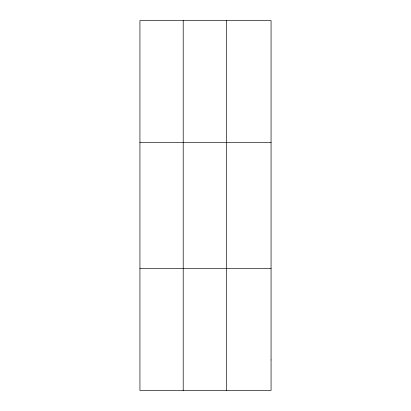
<?xml version="1.0" encoding="UTF-8"?>
<svg xmlns="http://www.w3.org/2000/svg" width="411" height="411" viewBox="0 0 411 411"><rect width="100%" height="100%" fill="white"/><g stroke="black" fill="none" stroke-linecap="round" stroke-linejoin="round"><path stroke-width="0.62" d="M183.208 20.55L183.208 390.45M226.482 20.55L226.482 390.45M139.935 142.617L271.065 142.617M139.935 268.383L271.065 268.383M271.065 359.933L271.065 390.45L139.935 390.45L139.935 20.55L271.065 20.55L271.065 359.933"/></g></svg>
